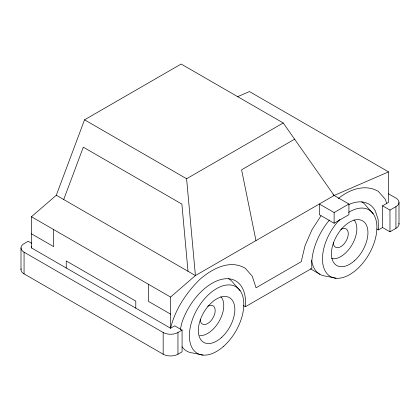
<?xml version="1.0" encoding="UTF-8"?>
<svg xmlns="http://www.w3.org/2000/svg" width="420" height="420" viewBox="0 0 420 420"><rect width="100%" height="100%" fill="white"/><g stroke="black" fill="none" stroke-linecap="round" stroke-linejoin="round"><path stroke-width="0.63" d="M21.089 268.826A10.458 6.038 0 0 0 24.061 273.882L163.17 354.197A10.458 6.038 0 0 0 177.959 354.197L182.081 351.818L182.081 330.11L174.689 325.841L170.567 328.225L31.458 247.91L31.763 246.635M180.301 329.395L182.007 322.34A47.318 27.321 -60 0 1 221.309 279.437A47.318 27.321 -60 0 1 245.359 306.747L311.908 268.328A47.318 27.321 -60 0 1 329.459 220.033M31.458 247.91L31.458 216.741L56.301 195.248L84.536 119.821L181.162 64.034L283.227 122.96L334.12 195.478L388.542 171.875L388.542 202.377L382.573 205.821L382.573 227.525L389.97 231.793L395.939 228.349A10.458 6.038 0 0 0 398.911 223.293M63.714 199.532L83.312 147.178L181.876 204.089L187.997 271.278M320.959 215.87L311.997 229.735L305.046 245.648L301.203 261.713L256.058 287.779L252.215 276.145L245.27 268.254C229.761 259.04 211.806 268.947 199.778 279.452C186.165 292.861 175.14 309.53 170.567 328.225L170.567 297.056L195.41 275.562L334.12 195.478M338.336 198.571C349.13 189.488 365.3 183.614 378.362 191.415L385.313 199.306L386.699 203.438M84.536 119.821L186.596 178.747L283.227 122.96M294.614 139.188L241.595 169.801L255.969 240.597M334.12 212.552L348.91 204.015L348.91 214.688L334.12 223.225L319.337 214.688L319.337 204.015L334.12 212.552L334.12 223.225M31.883 243.395L28.187 241.259L24.061 243.642A10.458 6.038 0 0 0 24.061 252.178L163.17 332.493A10.458 6.038 0 0 0 177.959 332.493L182.081 330.11M382.573 205.821L389.97 210.089L395.939 206.645A10.458 6.038 0 0 0 395.939 198.103L388.558 193.846M376.787 228.947L378.452 229.908L382.573 227.525M237.473 96.747L249.433 91.56L388.542 171.875M336.079 278.245L326.004 276.161A41.827 24.15 -60 0 1 311.598 260.384M202.986 355.084L192.906 353A41.827 24.15 -60 0 1 182.081 346.747M332.987 194.822L348.91 204.015M310.422 268.81L319.877 274.265M56.301 195.248L195.41 275.562L186.596 178.747M243.138 305.466L245.359 306.747M31.458 216.741L170.567 297.056M31.458 233.819L53.639 246.624L53.639 229.546M170.567 314.129L148.386 301.324L148.386 284.251M373.249 213.864L366.403 206.178A41.827 24.15 -60 0 0 361.704 201.821M240.156 290.708L233.31 283.022A41.827 24.15 -60 0 0 228.611 278.659M378.452 229.908L378.131 219.34L375.254 210.772A47.318 27.321 -60 0 0 348.668 204.619M399 202.377L399 224.081M395.939 206.645L395.939 228.349M389.97 210.089L389.97 231.793M177.959 332.493L177.959 354.197M163.17 332.493L163.17 354.197M135.791 308.144L135.791 301.098L66.234 260.941L66.234 267.986M24.061 252.178L24.061 273.882M21 247.91L21 269.614M220.857 296.651A22.712 13.115 -60 0 1 219.534 320.581A22.712 13.115 -60 0 1 199.668 335.58M207.695 306.243A10.584 6.111 -60 0 1 215.182 310.564A10.584 6.111 -60 0 1 207.695 323.526A10.584 6.111 -60 0 1 200.214 319.205M348.673 212.368A38.483 22.218 -60 0 1 374.987 240.13A38.483 22.218 -60 0 1 330.346 276.449A38.483 22.218 -60 0 1 339.938 219.471M353.95 219.812A22.712 13.115 -60 0 1 352.149 244.603A22.712 13.115 -60 0 1 331.58 258.557M340.788 229.399A10.584 6.111 -60 0 1 348.274 233.725A10.584 6.111 -60 0 1 340.788 246.687A10.584 6.111 -60 0 1 333.307 242.366M223.634 346.306A38.483 22.218 -60 0 0 235.835 286.697A38.483 22.218 -60 0 0 190.307 327.065A38.483 22.218 -60 0 0 223.634 346.306M221.319 337.649A25.809 14.905 -60 0 0 229.499 297.67A25.809 14.905 -60 0 0 198.965 324.744A25.809 14.905 -60 0 0 221.319 337.649M354.412 260.81A25.809 14.905 -60 0 0 362.591 220.826A25.809 14.905 -60 0 0 332.057 247.905A25.809 14.905 -60 0 0 354.412 260.81"/></g></svg>
